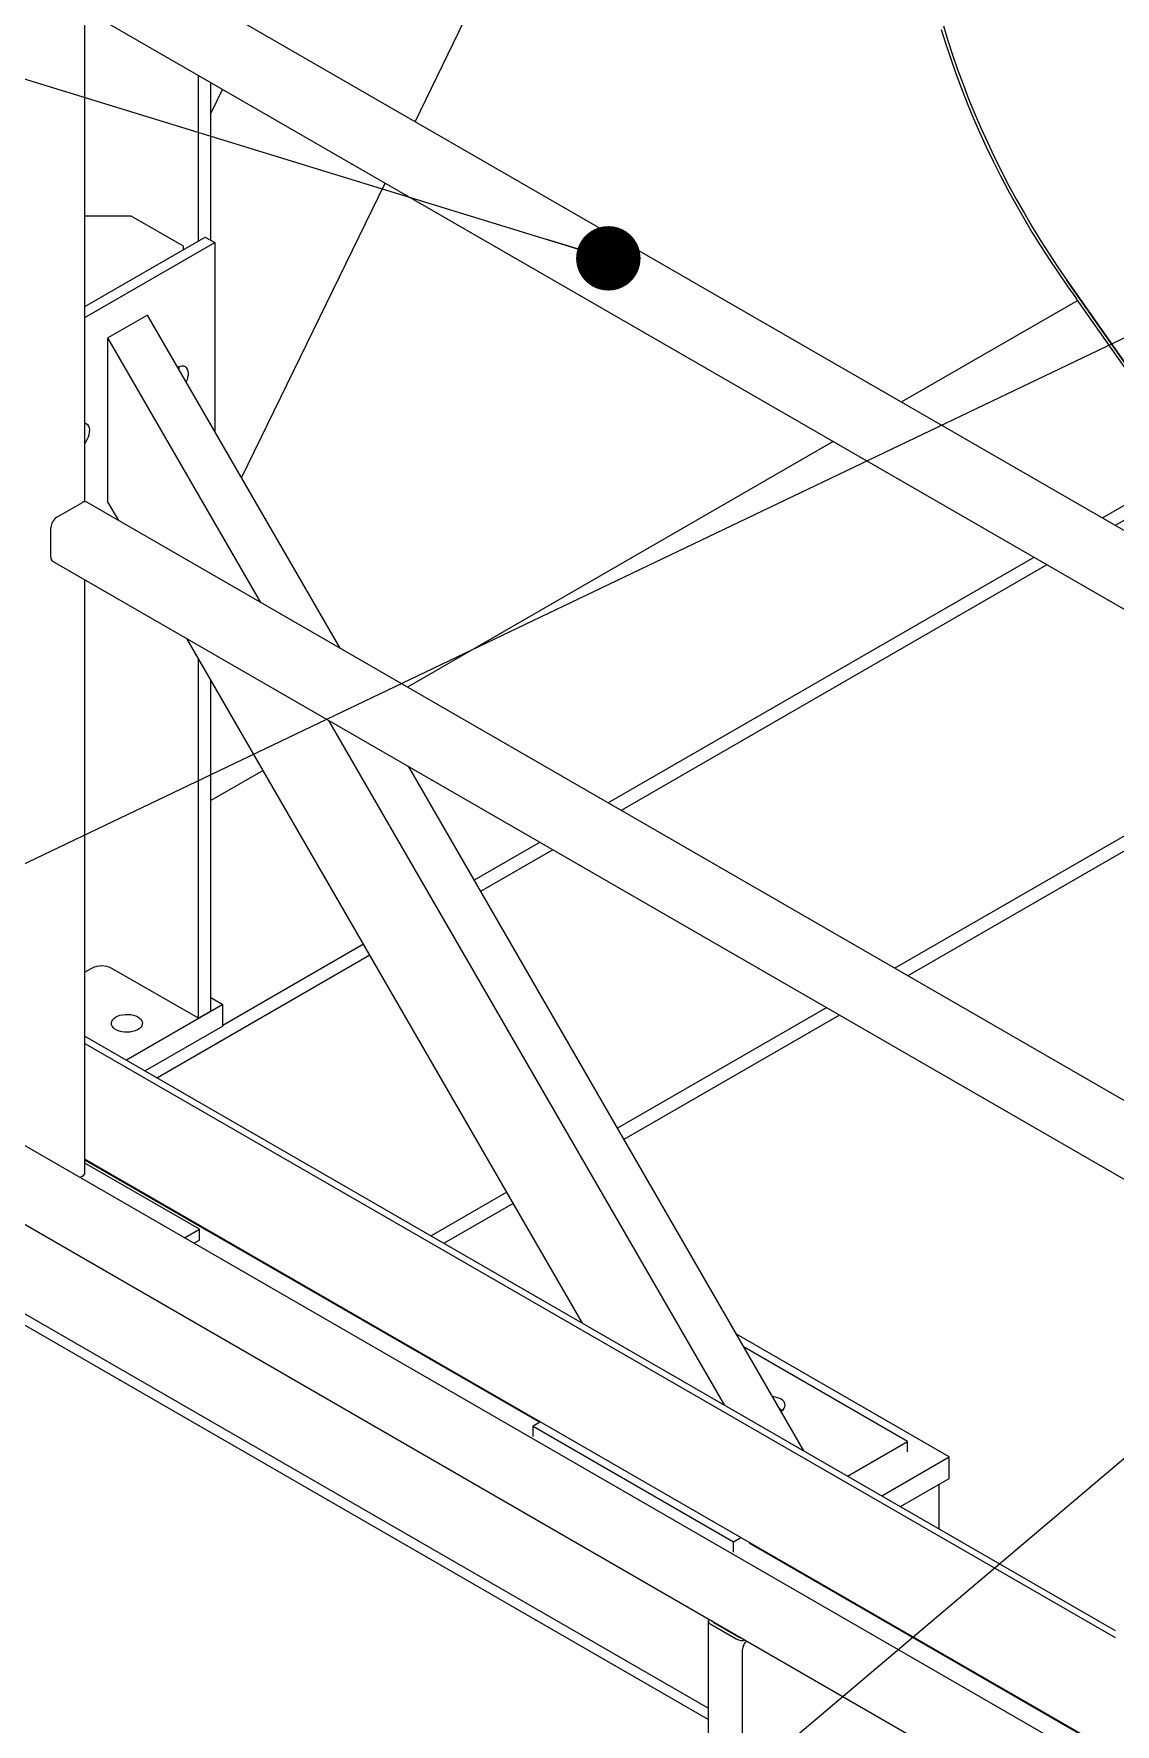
# Model space of a CAD drawing. Header units: millimetres. Extents: x 1293 to 41893, y 1011 to 26911.
# Drawn here: x 3081 to 3598, y 22963 to 23770 of the extents above; entities that cross this region are included whole.
import ezdxf

# ---------------------------------------------------------------- set-up
doc = ezdxf.new("R2010")
doc.units = ezdxf.units.MM
doc.header["$LTSCALE"] = 50
doc.layers.add('CAPA_1', color=7, linetype='Continuous')
doc.layers.add('STRUC', color=4, linetype='Continuous')
doc.dimstyles.new('SLDDIMSTYLE2', dxfattribs={"dimtxt": 0.18, "dimasz": 30.769231, "dimexe": 0, "dimexo": 0.0625, "dimgap": 0, "dimtad": 0, "dimtih": 1, "dimtoh": 1, "dimdec": 0, "dimrnd": 1e-09, "dimzin": 0, "dimdsep": 46, "dimtxsty": 'Standard', "dimblk1": 'DOT', "dimblk2": 'DOT', "dimsah": 1, "dimcen": 0.09, "dimadec": 0, "dimazin": 0, "dimtfac": 30.769231, "dimtdec": 0, "dimtofl": 0, "dimtmove": 0, "dimatfit": 3, "dimldrblk": 'DOT', "dimfxl": 1, "dimfrac": 2, "dimtolj": 1, "dimtzin": 0, "dimarcsym": 0})
doc.dimstyles.new('SLDDIMSTYLE3', dxfattribs={"dimtxt": 0.18, "dimasz": 100, "dimexe": 0, "dimexo": 0.0625, "dimgap": 0, "dimtad": 0, "dimtih": 1, "dimtoh": 1, "dimdec": 0, "dimrnd": 1e-09, "dimzin": 0, "dimdsep": 46, "dimtxsty": 'Standard', "dimsah": 1, "dimcen": 0.09, "dimadec": 0, "dimazin": 0, "dimtfac": 100, "dimtdec": 0, "dimtofl": 0, "dimtmove": 0, "dimatfit": 3, "dimfxl": 1, "dimfrac": 2, "dimtolj": 1, "dimtzin": 0, "dimarcsym": 0})

# ---------------------------------------------------------------- blocks, each defined once
blk = doc.blocks.new('_Dot')
at = {"color": 0, "linetype": 'ByBlock', "lineweight": -2}
blk.add_line((-0.5, 0), (-1, 0), dxfattribs=at)
at = {"color": 0, "linetype": 'ByBlock', "const_width": 0.5}
blk.add_lwpolyline([(-0.25, 0, 1), (0.25, 0, 1)], format="xyb", close=True, dxfattribs=at)

msp = doc.modelspace()

# ---------------------------------------------------------------- linework, layer by layer
at = {"color": 7, "linetype": 'Continuous', "lineweight": 25}
for p, q in [((3263.3705575, 23728.2962187), (3418.461461, 24047.0571997)), ((3722.7670399, 23463.0922744), (3090.1402874, 23828.299925)), ((3089.5456238, 23791.0537714), (3690.8080674, 23443.952351)), ((3105.8224418, 23546.7686357), (3105.8224418, 23781.6573644)), ((3159.9373022, 23671.2213363), (3159.9373022, 23750.4175204)), ((3165.8769991, 23671.602871), (3165.8769991, 23746.9886064)), ((3171.4376197, 23743.7785285), (3165.8769991, 23732.3496902)), ((3180.6047743, 23558.1862919), (3249.0921341, 23698.9495315)), ((3127.9209213, 23683.1844394), (3105.8224418, 23683.1844394)), ((3152.8662343, 23668.7838167), (3127.9209213, 23683.1844394)), ((3105.8224418, 23639.9814924), (3163.2376052, 23673.1265607)), ((3105.8224418, 23634.7973009), (3167.7277333, 23670.534465)), ((3152.8662343, 23667.1392958), (3152.8662343, 23668.7838167)), ((3163.2376052, 23673.1265607), (3167.7277333, 23670.534465)), ((3167.7277333, 23670.534465), (3167.7277333, 23580.4899811)), ((3574.4414757, 23652.3367714), (3574.5574367, 23652.553641)), ((3574.4414757, 23652.3367714), (3574.6321679, 23652.4468557)), ((3574.4414757, 23652.3367714), (3696.4450187, 23478.2876538)), ((3574.5574367, 23652.553641), (3696.5600763, 23478.2212325)), ((3694.1064083, 23479.6377049), (3579.1778576, 23643.7058175)), ((3135.7272859, 23635.9163816), (3116.760985, 23624.9673692)), ((3227.6193305, 23476.7546921), (3135.7272859, 23635.9163816)), ((3189.6898109, 23498.6509377), (3116.760985, 23624.9673692)), ((3116.760985, 23546.7514158), (3116.760985, 23624.9673692)), ((4389.6861143, 22481.3568935), (2465.7847986, 23592.0014824)), ((2465.190135, 23554.7553288), (4357.7271418, 22462.2169701)), ((3092.4189755, 23539.3290408), (3104.6321238, 23546.3795413)), ((3639.1863933, 23239.162084), (3106.6639586, 23546.580742)), ((3121.9564776, 23537.7525587), (3116.760985, 23546.7514158)), ((3089.5452935, 23520.2483848), (3089.5452935, 23534.3516777)), ((3090.3871406, 23518.3877035), (3628.6349522, 23207.6638558)), ((3105.8224418, 23226.2941846), (3105.8224418, 23509.4770937)), ((3343.2952157, 23154.3826197), (3154.508129, 23481.3714448)), ((3159.9373022, 23299.9802135), (3159.9373022, 23471.967841)), ((3165.8769991, 23303.4091276), (3165.8769991, 23461.6799841)), ((3411.0285491, 23115.2809986), (3222.2414623, 23442.2698237)), ((3448.9580686, 23093.3847531), (3260.1709819, 23420.3735782)), ((3108.9893158, 23323.8620558), (3105.8224418, 23322.0338583)), ((3159.9373022, 23299.9802135), (3118.5682556, 23323.8620558)), ((3171.5442243, 23306.6012833), (3125.5802053, 23280.06682)), ((3165.8769991, 23309.8729028), (3171.5442243, 23306.6012833)), ((3171.5442243, 23296.231215), (3171.5442243, 23306.6012833)), ((3171.5442243, 23296.231215), (3134.561921, 23274.8817858)), ((3165.8769991, 23303.4091276), (3159.9373022, 23299.9802135)), ((3105.8224418, 23291.472734), (3597.5704031, 23007.5926785)), ((3105.8224418, 23288.0166063), (3597.5704031, 23004.1365509)), ((3403.3198991, 22964.9789449), (2913.5544295, 23247.7145323)), ((3679.9012026, 22901.300961), (3105.8224418, 23232.7095753)), ((3104.6321238, 23224.6352433), (3103.3914325, 23223.9190075)), ((3160.4209632, 23199.2030421), (3105.8224418, 23230.7220976)), ((3153.3131712, 23195.0998011), (3160.4209632, 23199.2030421)), ((3160.4209632, 23194.018008), (3160.4209632, 23199.2030421)), ((3157.8040291, 23192.5072841), (3160.4209632, 23194.018008)), ((3498.3752921, 23097.8360953), (3420.3987058, 23142.8510204)), ((3323.2202666, 23107.2084825), (3319.7129788, 23105.1837683)), ((3319.7129788, 23100.2079826), (3319.7129788, 23105.1837683)), ((3319.7129788, 23105.1837683), (3415.4080965, 23049.9401527)), ((3469.8112872, 23081.3464462), (3498.3752921, 23097.8360953)), ((3498.3752921, 23092.8603096), (3498.3752921, 23097.8360953)), ((3415.4080965, 23049.9401527), (3418.9153843, 23051.9648669)), ((3415.4080965, 23044.964367), (3415.4080965, 23049.9401527)), ((3403.3198991, 23012.2126004), (3403.3198991, 22382.9590327)), ((3404.5102171, 23010.5536591), (3416.7233655, 23003.5031587)), ((3405.9470581, 23011.3831297), (3418.1602064, 23004.3326293)), ((3419.5970474, 22998.1251461), (3419.5970474, 22726.9595636))]:
    msp.add_line(p, q, dxfattribs=at)
at = {"color": 7, "linetype": 'Continuous', "lineweight": 25, "flags": 128}
for points in [[(3514.5868103, 23772.3595293), (3516.7569858, 23765.3314123), (3519.0790681, 23758.2949275), (3521.5508858, 23751.2566548), (3524.1701276, 23744.2231762), (3526.9343439, 23737.2010687), (3529.8409498, 23730.1968992), (3532.8872274, 23723.2172175), (3536.0703279, 23716.2685504), (3539.3872746, 23709.357396), (3542.8349658, 23702.4902172), (3546.4101774, 23695.6734358), (3550.1095661, 23688.9134263), (3553.9296724, 23682.2165103), (3557.866924, 23675.5889503), (3561.9176391, 23669.0369441), (3566.0780296, 23662.5666187), (3570.344205, 23656.1840246), (3574.7121759, 23649.8951306), (3579.1778576, 23643.7058175)], [(3515.5954702, 23774.0848662), (3517.7058475, 23767.125032), (3519.9672437, 23760.1552038), (3522.3775447, 23753.1818972), (3524.9344972, 23746.2116315), (3527.6357108, 23739.2509228), (3530.4786602, 23732.3062785), (3533.4606877, 23725.3841909), (3536.5790055, 23718.4911312), (3539.8306983, 23711.6335435), (3543.2127263, 23704.8178387), (3546.7219278, 23698.0503884), (3550.355022, 23691.3375195), (3554.1086126, 23684.6855074), (3557.9791905, 23678.100571), (3561.9631372, 23671.5888662), (3566.0567282, 23665.1564807), (3570.2561367, 23658.8094277), (3574.5574367, 23652.553641)], [(3150.045083, 23611.1172297), (3150.2839355, 23611.2366341), (3151.2079909, 23611.5764362), (3152.087254, 23611.7029602), (3152.8934644, 23611.6121397), (3153.6007099, 23611.3068937), (3154.1862591, 23610.797033), (3154.6312918, 23610.0989449), (3154.9215045, 23609.2350666), (3155.0475694, 23608.2331639), (3155.0054347, 23607.1254386), (3154.7964546, 23605.9474941), (3154.427346, 23604.7371905), (3154.139706, 23604.0251346)], [(3150.5154723, 23611.340226), (3150.5574414, 23610.8252596), (3150.5554102, 23610.2333171)], [(3150.5554102, 23610.2333171), (3150.5627162, 23610.5569081), (3150.5154723, 23611.340226)], [(3105.8224418, 23584.3793509), (3106.4602578, 23584.09329), (3107.045807, 23583.5834292), (3107.4908398, 23582.8853412), (3107.7810524, 23582.0214629), (3107.9071173, 23581.0195601), (3107.8649826, 23579.9118349), (3107.6560025, 23578.7338904), (3107.2868939, 23577.5235867), (3106.7695201, 23576.319824), (3106.1205101, 23575.1612923), (3105.8224418, 23574.710061)], [(3131.0564685, 23300.6449058), (3131.9076511, 23300.0563311), (3132.5631069, 23299.3894762), (3133.001769, 23298.6657744), (3133.2095383, 23297.9084861), (3133.179737, 23297.1419512), (3132.9133231, 23296.3908066), (3132.4188591, 23295.6791949), (3131.7122376, 23295.0299877), (3130.81617, 23294.4640512), (3129.7594567, 23293.999575), (3128.5760613, 23293.6514878), (3127.304019, 23293.4309773), (3125.9842144, 23293.345131), (3124.6590671, 23293.3967081), (3123.3711684, 23293.5840507), (3122.1619124, 23293.9011376), (3121.0701656, 23294.3377773), (3120.1310176, 23294.8799359), (3119.3746535, 23295.5101879), (3118.8253834, 23296.2082765), (3118.5008613, 23296.9517646), (3118.4115176, 23297.7167559), (3118.5602238, 23298.4786628), (3118.9422005, 23299.2129972), (3119.5451706, 23299.8961569), (3120.3497542, 23300.5061845), (3121.3300912, 23301.0234733), (3122.4546728, 23301.4313972), (3123.6873541, 23301.7168451), (3124.9885156, 23301.8706427), (3126.316337, 23301.8878465), (3127.6281409, 23301.7679039), (3128.881765, 23301.5146697), (3130.0369167, 23301.1362831), (3131.0564685, 23300.6449058)], [(3438.0784824, 23112.2287492), (3438.3013296, 23112.3758754), (3439.0576937, 23113.0061274), (3439.6069638, 23113.704216), (3439.9314859, 23114.4477042), (3440.0208297, 23115.2126954), (3439.8721234, 23115.9746024), (3439.4901467, 23116.7089368), (3438.8871766, 23117.3920964), (3438.0825931, 23118.002124), (3437.1022561, 23118.5194128), (3435.9776744, 23118.9273367), (3434.7449932, 23119.2127847), (3433.9845248, 23119.3196917)], [(3438.5063559, 23112.5242166), (3438.0825931, 23112.8170899), (3437.5689678, 23113.1112543)]]:
    msp.add_lwpolyline(points, dxfattribs=at)
at = {"color": 7, "linetype": 'Continuous', "lineweight": 25}
for centre, radius, start, end in [((3105.8225509, 23544.7178475), 2.0440995, 65.6928809541, 125.617577475), ((3095.7844117, 23534.0677632), 6.2455747, 122.6054783401, 177.3945215143), ((3091.5366612, 23520.0285762), 2.0034623, 173.7011523383, 234.9866672683), ((3113.7787857, 23314.6184127), 10.4107617, 62.6096722366, 117.3903277634), ((3103.7885843, 23226.4970041), 2.0439452, 294.3746582937, 354.3052007485), ((3405.1177707, 23012.1978064), 1.7528096, 151.4509223113, 249.7194673149), ((3406.4358507, 23012.3929192), 1.1218703, 201.035712882, 244.1705096164), ((3419.6055878, 23009.0875748), 6.2843384, 242.700889185, 283.0303103797), ((3419.4929516, 23006.8043458), 2.8081296, 241.6665320651, 264.2546765973), ((3426.6370355, 22997.7933581), 7.0478022, 136.2800142415, 177.3017000696)]:
    msp.add_arc(centre, radius, start, end, dxfattribs=at)
at = {"layer": 'STRUC', "linetype": 'Continuous', "lineweight": 25}
for p, q in [((3579.7280117, 23642.9204361), (3495.4948933, 23594.2936919)), ((3462.937951, 23575.4989691), (3259.7543216, 23458.2035566)), ((3634.9266515, 23564.1207245), (3591.3441603, 23538.9610879)), ((3638.4784217, 23559.0503375), (3597.5116052, 23535.4006977)), ((3558.787218, 23520.1663651), (3355.6035886, 23402.8709526)), ((3564.9546628, 23516.605975), (3361.7710334, 23399.3105624)), ((3671.7888604, 23427.4301174), (3492.425059, 23323.8855989)), ((3190.8498006, 23418.4258233), (3165.8769991, 23404.0093319)), ((3671.7888604, 23420.3093372), (3498.5925039, 23320.3252088)), ((3323.0466462, 23384.0762298), (3291.6062593, 23365.9260807)), ((3329.214091, 23380.5158396), (3294.6897311, 23360.5853509)), ((3241.8540114, 23330.0839391), (3140.3963186, 23271.5136598)), ((3238.7705395, 23335.424669), (3171.5442243, 23296.6157432)), ((3459.8681166, 23305.0908761), (3360.0114352, 23247.4448409)), ((3466.0355615, 23301.530486), (3363.094907, 23242.1041111)), ((3403.3198991, 22970.408601), (2909.0643015, 23255.7362841)), ((3322.853432, 23106.9967134), (3105.8224418, 23232.2860372)), ((3307.1757154, 23216.9434292), (3271.0503442, 23196.0886963)), ((3310.2591872, 23211.6026993), (3277.217789, 23192.5283062)), ((3220.1544413, 23166.7071169), (3219.7876067, 23166.4953479)), ((3226.3218861, 23163.1467268), (3225.9550516, 23162.9349577)), ((3518.3159202, 23090.494778), (3416.7874349, 23149.105925)), ((3315.5074063, 23111.6610219), (3315.1405718, 23111.4492528)), ((3486.1400575, 23071.9200478), (3518.3159202, 23090.494778)), ((3518.3159202, 23080.1247097), (3518.3159202, 23090.494778)), ((3495.1217733, 23066.7350136), (3518.3159202, 23080.1247097)), ((3513.601875, 23056.066678), (3513.601875, 23077.4033493)), ((3679.9012026, 22900.8774228), (3422.8581735, 23049.265205)), ((3434.87732, 23042.3266994), (3435.2441546, 23042.5384685)), ((3443.8590358, 23037.1416652), (3444.2258704, 23037.3534343)), ((3491.6486602, 23009.5533023), (3491.8069297, 23009.8854735))]:
    msp.add_line(p, q, dxfattribs=at)
at = {"layer": 'STRUC', "linetype": 'Continuous', "lineweight": 25, "flags": 128}
msp.add_lwpolyline([(3438.6372892, 23112.626878), (3438.2968324, 23112.8811367), (3437.4009408, 23113.4022855)], dxfattribs=at)

# ---------------------------------------------------------------- leaders
at = {"layer": 'CAPA_1'}
for points, dimstyle in [([(3355.6346151, 23663.013906), (2138.9399425, 24036.9246494)], 'SLDDIMSTYLE2'), ([(3723.2467328, 23683.0745665), (2086.5827462, 22900.0135735)], 'SLDDIMSTYLE2'), ([(3782.9284914, 23243.1563716), (2346.0934473, 22025.5938051)], 'SLDDIMSTYLE2'), ([(4613.3411658, 23172.3653482), (2944.09302, 20990.7642905)], 'SLDDIMSTYLE3'), ([(3795.0513278, 22974.2131815), (2389.2719944, 21592.0303599)], 'SLDDIMSTYLE3')]:
    msp.add_leader(points, dimstyle=dimstyle, dxfattribs=at)

doc.saveas('drawing.dxf')
